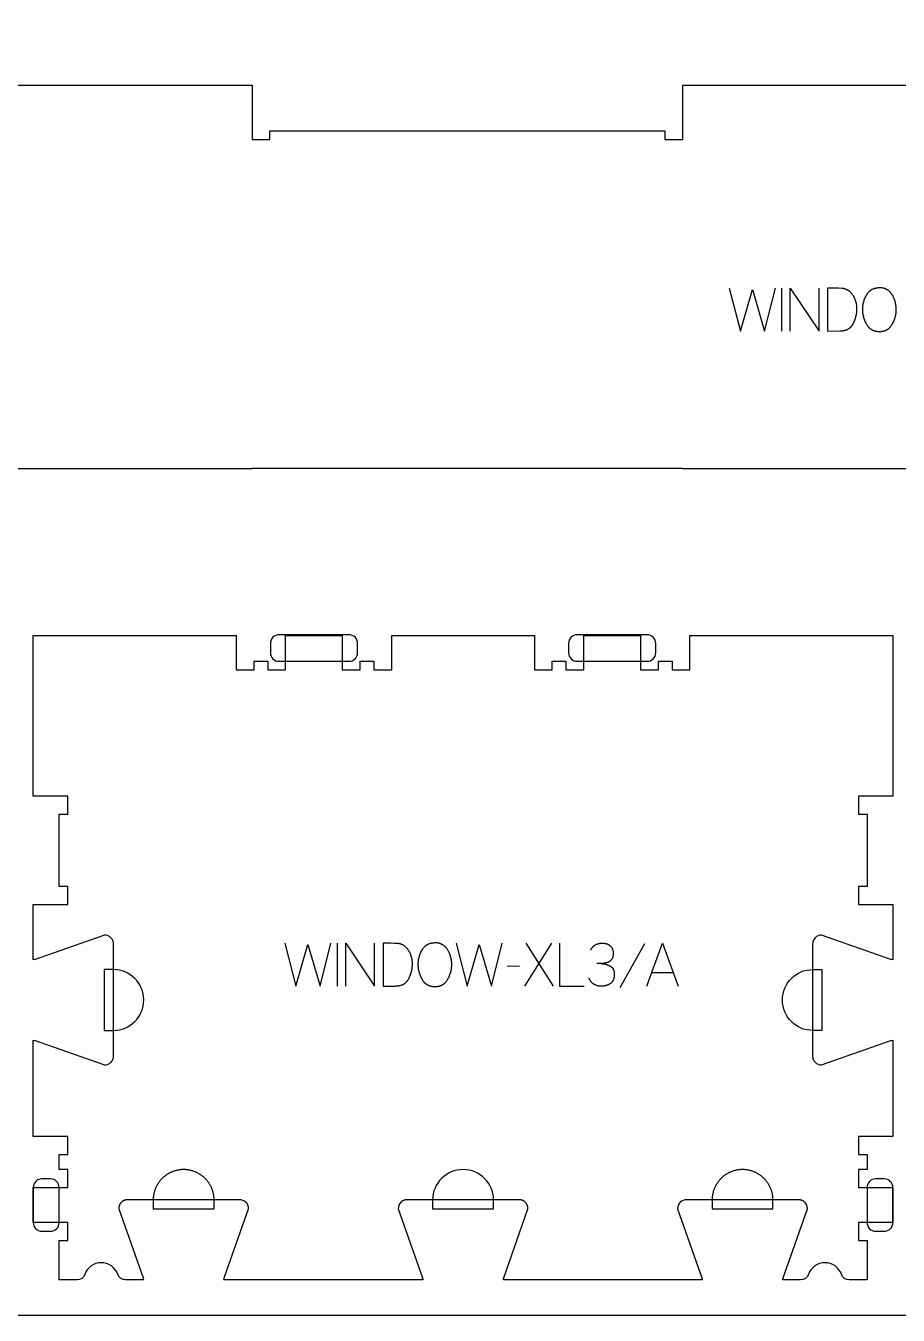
# Model space of a CAD drawing. Extents: x 0 to 4485, y 0 to 8771.
# Drawn here: x 982 to 1590, y 3763 to 4662 of the extents above; entities that cross this region are included whole.
import ezdxf

# ---------------------------------------------------------------- set-up
doc = ezdxf.new("R2010")
doc.units = 0
for name, color, linetype in [('0_SHEET_SPRUCEPLY_2440X122', 1, 'CONTINUOUS'), ('1_ANYTOOL_1MMDEEP_LABELS_S', 2, 'CONTINUOUS'), ('4_ANYTOOL_CUTTHROUGH_OUTSI', 5, 'CONTINUOUS'), ('5_ANYTOOL_HALF_MILL_9MM_IN', 3, 'CONTINUOUS')]:
    doc.layers.add(name, color=color, linetype=linetype)

msp = doc.modelspace()

# ---------------------------------------------------------------- linework, layer by layer
at = {"layer": '0_SHEET_SPRUCEPLY_2440X122'}
msp.add_lwpolyline([(371.7, 4982.59), (371.7, 3762.59), (2811.7, 3762.59), (2811.7, 4982.59)], close=True, dxfattribs=at)
at = {"layer": '1_ANYTOOL_1MMDEEP_LABELS_S', "color": 2}
for points in [[(1472.33, 4479.04), (1480.04, 4449.04), (1488.49, 4478.14), (1496.97, 4449.04), (1504.47, 4479.04)], [(1508.84, 4479.04), (1508.84, 4449.04)], [(1514.84, 4449.04), (1514.84, 4479.04), (1534.9, 4449.04), (1534.9, 4479.04)], [(1162.32, 4022.13), (1170.03, 3992.13), (1178.48, 4021.23), (1186.96, 3992.13), (1194.46, 4022.13)], [(1198.83, 4022.13), (1198.83, 3992.13)], [(1204.83, 3992.13), (1204.83, 4022.13), (1224.89, 3992.13), (1224.89, 4022.13)], [(1281.72, 4022.13), (1289.43, 3992.13), (1297.88, 4021.23), (1306.36, 3992.13), (1313.86, 4022.13)], [(1348.41, 4022.13), (1329.51, 3992.13)], [(1349.65, 3992.13), (1330.71, 4022.13)], [(1353.93, 4022.13), (1353.93, 3992.13), (1371.03, 3992.13)], [(1375.58, 4017.2), (1375.74, 4017.5), (1375.9, 4017.8), (1376.07, 4018.08), (1376.25, 4018.36), (1376.43, 4018.62), (1376.62, 4018.88), (1376.82, 4019.12), (1376.92, 4019.24), (1377.02, 4019.36), (1377.12, 4019.47), (1377.23, 4019.58), (1377.34, 4019.69), (1377.44, 4019.8), (1377.55, 4019.9), (1377.67, 4020.01), (1377.78, 4020.11), (1377.89, 4020.2), (1378.01, 4020.3), (1378.13, 4020.39), (1378.25, 4020.48), (1378.37, 4020.57), (1378.49, 4020.66), (1378.61, 4020.74), (1378.74, 4020.82), (1378.87, 4020.9), (1378.99, 4020.97), (1379.13, 4021.05), (1379.26, 4021.12), (1379.39, 4021.19), (1379.53, 4021.25), (1379.66, 4021.32), (1379.8, 4021.38), (1379.94, 4021.44), (1380.08, 4021.49), (1380.22, 4021.55), (1380.37, 4021.6), (1380.51, 4021.65), (1380.66, 4021.69), (1380.81, 4021.74), (1381.11, 4021.82), (1381.42, 4021.89), (1381.74, 4021.96), (1382.06, 4022.01), (1382.39, 4022.05), (1382.72, 4022.09), (1383.06, 4022.11), (1383.41, 4022.12), (1383.76, 4022.13), (1383.97, 4022.13), (1384.18, 4022.12), (1384.39, 4022.11), (1384.59, 4022.1), (1384.79, 4022.08), (1384.99, 4022.06), (1385.18, 4022.04), (1385.38, 4022.01), (1385.57, 4021.98), (1385.76, 4021.95), (1385.94, 4021.91), (1386.12, 4021.86), (1386.3, 4021.82), (1386.48, 4021.77), (1386.66, 4021.71), (1386.83, 4021.66), (1387, 4021.6), (1387.17, 4021.53), (1387.34, 4021.46), (1387.5, 4021.39), (1387.66, 4021.32), (1387.82, 4021.24), (1387.98, 4021.16), (1388.13, 4021.07), (1388.28, 4020.98), (1388.43, 4020.88), (1388.58, 4020.79), (1388.72, 4020.69), (1388.86, 4020.58), (1389, 4020.47), (1389.14, 4020.36), (1389.27, 4020.24), (1389.4, 4020.12), (1389.53, 4020), (1389.65, 4019.88), (1389.77, 4019.75), (1389.88, 4019.62), (1389.99, 4019.48), (1390.09, 4019.34), (1390.2, 4019.2), (1390.29, 4019.06), (1390.38, 4018.91), (1390.47, 4018.76), (1390.56, 4018.61), (1390.64, 4018.45), (1390.71, 4018.29), (1390.78, 4018.13), (1390.85, 4017.96), (1390.91, 4017.79), (1390.97, 4017.62), (1391.03, 4017.45), (1391.08, 4017.27), (1391.12, 4017.09), (1391.16, 4016.9), (1391.2, 4016.71), (1391.23, 4016.52), (1391.26, 4016.33), (1391.29, 4016.13), (1391.31, 4015.93), (1391.33, 4015.73), (1391.34, 4015.52), (1391.35, 4015.31), (1391.35, 4015.1), (1391.34, 4014.54), (1391.33, 4014.21), (1391.31, 4013.89), (1391.28, 4013.58), (1391.24, 4013.28), (1391.21, 4013.13), (1391.19, 4012.98), (1391.16, 4012.84), (1391.13, 4012.7), (1391.09, 4012.57), (1391.06, 4012.43), (1391.02, 4012.3), (1390.98, 4012.17), (1390.94, 4012.05), (1390.9, 4011.92), (1390.85, 4011.8), (1390.8, 4011.68), (1390.75, 4011.57), (1390.7, 4011.46), (1390.64, 4011.34), (1390.58, 4011.24), (1390.52, 4011.13), (1390.46, 4011.03), (1390.4, 4010.93), (1390.33, 4010.83), (1390.26, 4010.74), (1390.19, 4010.64), (1390.04, 4010.46), (1389.89, 4010.29), (1389.74, 4010.13), (1389.58, 4009.97), (1389.5, 4009.89), (1389.41, 4009.82), (1389.33, 4009.74), (1389.24, 4009.67), (1389.16, 4009.6), (1389.07, 4009.53), (1388.98, 4009.47), (1388.89, 4009.4), (1388.8, 4009.34), (1388.71, 4009.28), (1388.62, 4009.22), (1388.53, 4009.16), (1388.43, 4009.1), (1388.34, 4009.05), (1388.24, 4008.99), (1388.14, 4008.94), (1388.04, 4008.89), (1387.94, 4008.84), (1387.84, 4008.79), (1387.74, 4008.75), (1387.64, 4008.71), (1387.53, 4008.66), (1387.32, 4008.59), (1387.1, 4008.51), (1386.89, 4008.45), (1386.67, 4008.38), (1386.45, 4008.32), (1386.22, 4008.27), (1385.99, 4008.21), (1385.77, 4008.17), (1385.54, 4008.13), (1385.3, 4008.09), (1385.07, 4008.05), (1384.83, 4008.02), (1384.59, 4008), (1384.35, 4007.98), (1384.11, 4007.96), (1383.86, 4007.95), (1383.61, 4007.94), (1379.91, 4007.9)], [(1413.12, 4021.66), (1395.93, 3990.89)], [(1414.83, 3992.13), (1425.72, 4022.13), (1436.78, 3992.13)], [(1326.08, 4006.01), (1317.29, 4005.93)], [(1382.69, 4007.9), (1383.13, 4007.87), (1383.56, 4007.84), (1383.99, 4007.79), (1384.41, 4007.73), (1384.83, 4007.66), (1385.25, 4007.58), (1385.66, 4007.48), (1386.07, 4007.38), (1386.47, 4007.27), (1386.87, 4007.14), (1387.26, 4007.01), (1387.65, 4006.86), (1388.03, 4006.7), (1388.41, 4006.53), (1388.79, 4006.36), (1389.16, 4006.16), (1389.34, 4006.06), (1389.52, 4005.96), (1389.61, 4005.91), (1389.69, 4005.85), (1389.77, 4005.79), (1389.86, 4005.74), (1389.94, 4005.68), (1390.01, 4005.62), (1390.09, 4005.55), (1390.17, 4005.49), (1390.24, 4005.43), (1390.31, 4005.36), (1390.39, 4005.3), (1390.46, 4005.23), (1390.52, 4005.16), (1390.59, 4005.09), (1390.66, 4005.02), (1390.72, 4004.95), (1390.78, 4004.87), (1390.85, 4004.8), (1390.91, 4004.72), (1390.96, 4004.65), (1391.02, 4004.57), (1391.08, 4004.49), (1391.13, 4004.41), (1391.18, 4004.32), (1391.24, 4004.24), (1391.29, 4004.16), (1391.33, 4004.07), (1391.38, 4003.98), (1391.43, 4003.9), (1391.47, 4003.81), (1391.51, 4003.72), (1391.55, 4003.63), (1391.59, 4003.53), (1391.63, 4003.44), (1391.7, 4003.25), (1391.77, 4003.05), (1391.83, 4002.85), (1391.89, 4002.64), (1391.93, 4002.43), (1391.98, 4002.22), (1392.02, 4002), (1392.05, 4001.77), (1392.07, 4001.54), (1392.09, 4001.31), (1392.11, 4001.07), (1392.12, 4000.82), (1392.12, 4000.57), (1392.12, 4000.29), (1392.11, 4000.02), (1392.1, 3999.75), (1392.08, 3999.49), (1392.06, 3999.23), (1392.03, 3998.97), (1392, 3998.72), (1391.96, 3998.48), (1391.92, 3998.24), (1391.88, 3998.01), (1391.83, 3997.78), (1391.77, 3997.55), (1391.71, 3997.33), (1391.64, 3997.12), (1391.57, 3996.91), (1391.5, 3996.7), (1391.42, 3996.5), (1391.33, 3996.31), (1391.24, 3996.12), (1391.15, 3995.93), (1391.05, 3995.75), (1390.94, 3995.58), (1390.84, 3995.41), (1390.72, 3995.24), (1390.6, 3995.08), (1390.48, 3994.93), (1390.35, 3994.78), (1390.28, 3994.71), (1390.22, 3994.63), (1390.15, 3994.56), (1390.08, 3994.49), (1390.01, 3994.42), (1389.93, 3994.36), (1389.86, 3994.29), (1389.79, 3994.23), (1389.63, 3994.1), (1389.48, 3993.98), (1389.32, 3993.86), (1389.15, 3993.75), (1388.98, 3993.64), (1388.81, 3993.53), (1388.64, 3993.43), (1388.46, 3993.33), (1388.28, 3993.24), (1388.09, 3993.15), (1387.9, 3993.06), (1387.71, 3992.98), (1387.52, 3992.9), (1387.32, 3992.82), (1387.11, 3992.75), (1386.91, 3992.69), (1386.7, 3992.62), (1386.48, 3992.56), (1386.27, 3992.51), (1386.05, 3992.45), (1385.82, 3992.41), (1385.6, 3992.36), (1385.37, 3992.32), (1385.13, 3992.29), (1384.89, 3992.25), (1384.41, 3992.2), (1383.91, 3992.16), (1383.39, 3992.14), (1382.86, 3992.13), (1382.48, 3992.13), (1382.11, 3992.15), (1381.74, 3992.18), (1381.38, 3992.22), (1381.03, 3992.27), (1380.86, 3992.3), (1380.69, 3992.33), (1380.52, 3992.36), (1380.35, 3992.4), (1380.19, 3992.44), (1380.02, 3992.49), (1379.86, 3992.53), (1379.7, 3992.58), (1379.55, 3992.63), (1379.39, 3992.69), (1379.24, 3992.74), (1379.09, 3992.8), (1378.94, 3992.87), (1378.79, 3992.93), (1378.64, 3993), (1378.5, 3993.07), (1378.36, 3993.14), (1378.22, 3993.22), (1378.08, 3993.3), (1377.94, 3993.38), (1377.81, 3993.47), (1377.68, 3993.55), (1377.55, 3993.64), (1377.42, 3993.74), (1377.29, 3993.83), (1377.17, 3993.93), (1377.04, 3994.03), (1376.92, 3994.14), (1376.81, 3994.25), (1376.69, 3994.36), (1376.57, 3994.47), (1376.46, 3994.58), (1376.35, 3994.7), (1376.24, 3994.82), (1376.13, 3994.95), (1376.03, 3995.07), (1375.92, 3995.2), (1375.82, 3995.34), (1375.72, 3995.47), (1375.63, 3995.61), (1375.53, 3995.75), (1375.44, 3995.89), (1375.35, 3996.04), (1375.26, 3996.19), (1375.08, 3996.49), (1374.92, 3996.81), (1374.76, 3997.14), (1374.61, 3997.48), (1374.46, 3997.83)], [(1418.31, 4001.69), (1433.22, 4001.69)]]:
    msp.add_lwpolyline(points, dxfattribs=at)
for points in [[(1540.94, 4479.04), (1540.94, 4449.04), (1549.47, 4449.13), (1549.88, 4449.14), (1550.29, 4449.16), (1550.68, 4449.19), (1551.07, 4449.23), (1551.45, 4449.27), (1551.82, 4449.33), (1552.19, 4449.4), (1552.54, 4449.47), (1552.89, 4449.56), (1553.23, 4449.66), (1553.56, 4449.76), (1553.89, 4449.87), (1554.2, 4450), (1554.36, 4450.06), (1554.51, 4450.13), (1554.67, 4450.2), (1554.81, 4450.27), (1554.96, 4450.35), (1555.11, 4450.43), (1555.25, 4450.5), (1555.39, 4450.59), (1555.53, 4450.67), (1555.67, 4450.76), (1555.81, 4450.85), (1555.94, 4450.94), (1556.07, 4451.03), (1556.2, 4451.13), (1556.33, 4451.23), (1556.46, 4451.33), (1556.58, 4451.43), (1556.7, 4451.54), (1556.82, 4451.64), (1556.94, 4451.75), (1557.06, 4451.87), (1557.17, 4451.98), (1557.28, 4452.1), (1557.39, 4452.22), (1557.5, 4452.34), (1557.61, 4452.47), (1557.71, 4452.59), (1557.81, 4452.72), (1557.91, 4452.85), (1558.01, 4452.99), (1558.11, 4453.12), (1558.2, 4453.26), (1558.39, 4453.55), (1558.56, 4453.84), (1558.73, 4454.14), (1559.05, 4454.76), (1559.34, 4455.39), (1559.62, 4456.02), (1559.87, 4456.65), (1560.11, 4457.29), (1560.32, 4457.94), (1560.52, 4458.6), (1560.69, 4459.25), (1560.84, 4459.92), (1560.98, 4460.59), (1561.09, 4461.26), (1561.18, 4461.95), (1561.25, 4462.63), (1561.3, 4463.33), (1561.33, 4464.02), (1561.34, 4464.73), (1561.33, 4465.33), (1561.31, 4465.92), (1561.26, 4466.5), (1561.19, 4467.08), (1561.1, 4467.65), (1561.05, 4467.94), (1560.99, 4468.22), (1560.93, 4468.5), (1560.87, 4468.78), (1560.8, 4469.06), (1560.72, 4469.34), (1560.64, 4469.61), (1560.56, 4469.88), (1560.47, 4470.16), (1560.37, 4470.43), (1560.27, 4470.7), (1560.17, 4470.96), (1560.06, 4471.23), (1559.95, 4471.49), (1559.7, 4472.02), (1559.44, 4472.54), (1559.16, 4473.05), (1558.86, 4473.56), (1558.66, 4473.86), (1558.47, 4474.16), (1558.26, 4474.45), (1558.06, 4474.73), (1557.85, 4475), (1557.64, 4475.26), (1557.43, 4475.51), (1557.21, 4475.75), (1556.99, 4475.98), (1556.76, 4476.2), (1556.53, 4476.42), (1556.3, 4476.62), (1556.06, 4476.82), (1555.83, 4477), (1555.58, 4477.18), (1555.34, 4477.34), (1555.09, 4477.5), (1554.84, 4477.65), (1554.58, 4477.79), (1554.32, 4477.92), (1554.06, 4478.04), (1553.79, 4478.15), (1553.53, 4478.26), (1553.25, 4478.35), (1552.98, 4478.43), (1552.7, 4478.51), (1552.42, 4478.58), (1552.13, 4478.63), (1551.84, 4478.68), (1551.55, 4478.72), (1551.25, 4478.75), (1550.95, 4478.76), (1548.52, 4478.87), (1546.04, 4478.95), (1543.51, 4479.01)], [(1577.42, 4479.39), (1577.79, 4479.38), (1578.15, 4479.36), (1578.51, 4479.33), (1578.86, 4479.29), (1579.03, 4479.27), (1579.2, 4479.24), (1579.37, 4479.21), (1579.54, 4479.18), (1579.7, 4479.14), (1579.87, 4479.1), (1580.03, 4479.06), (1580.19, 4479.02), (1580.35, 4478.97), (1580.51, 4478.92), (1580.66, 4478.86), (1580.81, 4478.81), (1580.97, 4478.75), (1581.11, 4478.69), (1581.26, 4478.62), (1581.41, 4478.55), (1581.55, 4478.48), (1581.7, 4478.41), (1581.84, 4478.33), (1581.98, 4478.25), (1582.11, 4478.17), (1582.25, 4478.09), (1582.38, 4478), (1582.52, 4477.91), (1582.77, 4477.72), (1583.03, 4477.53), (1583.28, 4477.33), (1583.52, 4477.12), (1583.75, 4476.91), (1583.98, 4476.69), (1584.21, 4476.46), (1584.43, 4476.23), (1584.64, 4475.99), (1584.85, 4475.75), (1585.05, 4475.5), (1585.24, 4475.24), (1585.43, 4474.98), (1585.62, 4474.71), (1585.79, 4474.44), (1585.97, 4474.16), (1586.13, 4473.87), (1586.29, 4473.58), (1586.45, 4473.29), (1586.59, 4472.99), (1586.74, 4472.69), (1586.88, 4472.39), (1587.01, 4472.08), (1587.13, 4471.77), (1587.25, 4471.45), (1587.37, 4471.13), (1587.48, 4470.81), (1587.58, 4470.49), (1587.68, 4470.16), (1587.77, 4469.82), (1587.86, 4469.48), (1587.94, 4469.14), (1588.08, 4468.46), (1588.21, 4467.79), (1588.32, 4467.12), (1588.4, 4466.45), (1588.47, 4465.8), (1588.52, 4465.15), (1588.55, 4464.51), (1588.56, 4463.87), (1588.55, 4463.23), (1588.51, 4462.6), (1588.46, 4461.96), (1588.39, 4461.32), (1588.29, 4460.68), (1588.17, 4460.05), (1588.03, 4459.41), (1587.87, 4458.77), (1587.68, 4458.13), (1587.48, 4457.5), (1587.25, 4456.86), (1587, 4456.22), (1586.73, 4455.58), (1586.44, 4454.95), (1586.13, 4454.31), (1585.79, 4453.67), (1585.62, 4453.36), (1585.44, 4453.05), (1585.25, 4452.76), (1585.05, 4452.48), (1584.85, 4452.2), (1584.65, 4451.94), (1584.43, 4451.68), (1584.21, 4451.44), (1584.1, 4451.32), (1583.99, 4451.21), (1583.87, 4451.09), (1583.75, 4450.98), (1583.64, 4450.87), (1583.52, 4450.77), (1583.39, 4450.66), (1583.27, 4450.56), (1583.15, 4450.47), (1583.02, 4450.37), (1582.89, 4450.28), (1582.76, 4450.19), (1582.63, 4450.1), (1582.5, 4450.01), (1582.37, 4449.93), (1582.23, 4449.85), (1582.09, 4449.77), (1581.96, 4449.69), (1581.82, 4449.62), (1581.67, 4449.55), (1581.53, 4449.48), (1581.39, 4449.41), (1581.24, 4449.35), (1581.09, 4449.29), (1580.94, 4449.23), (1580.79, 4449.17), (1580.64, 4449.12), (1580.48, 4449.07), (1580.17, 4448.98), (1579.85, 4448.89), (1579.53, 4448.82), (1579.19, 4448.75), (1578.86, 4448.7), (1578.51, 4448.65), (1578.16, 4448.62), (1577.8, 4448.59), (1577.44, 4448.58), (1577.07, 4448.57), (1576.69, 4448.58), (1576.31, 4448.59), (1575.95, 4448.62), (1575.58, 4448.65), (1575.23, 4448.7), (1574.88, 4448.75), (1574.54, 4448.82), (1574.2, 4448.9), (1573.87, 4448.98), (1573.55, 4449.08), (1573.39, 4449.13), (1573.23, 4449.18), (1573.08, 4449.24), (1572.92, 4449.3), (1572.77, 4449.36), (1572.62, 4449.43), (1572.47, 4449.49), (1572.32, 4449.56), (1572.18, 4449.64), (1572.04, 4449.71), (1571.89, 4449.79), (1571.75, 4449.87), (1571.61, 4449.95), (1571.48, 4450.04), (1571.34, 4450.12), (1571.21, 4450.21), (1571.08, 4450.3), (1570.95, 4450.4), (1570.82, 4450.5), (1570.69, 4450.6), (1570.56, 4450.7), (1570.44, 4450.81), (1570.32, 4450.91), (1570.2, 4451.02), (1570.08, 4451.14), (1569.96, 4451.25), (1569.85, 4451.37), (1569.73, 4451.49), (1569.62, 4451.61), (1569.51, 4451.74), (1569.29, 4452), (1569.08, 4452.26), (1568.88, 4452.54), (1568.68, 4452.83), (1568.5, 4453.13), (1568.31, 4453.44), (1568.14, 4453.76), (1567.8, 4454.41), (1567.49, 4455.05), (1567.2, 4455.7), (1566.93, 4456.35), (1566.68, 4457), (1566.45, 4457.65), (1566.25, 4458.3), (1566.06, 4458.95), (1565.9, 4459.6), (1565.76, 4460.26), (1565.64, 4460.91), (1565.55, 4461.56), (1565.47, 4462.21), (1565.42, 4462.87), (1565.38, 4463.52), (1565.37, 4464.17), (1565.38, 4464.87), (1565.42, 4465.55), (1565.47, 4466.23), (1565.55, 4466.91), (1565.65, 4467.58), (1565.78, 4468.24), (1565.93, 4468.9), (1566.1, 4469.56), (1566.29, 4470.2), (1566.5, 4470.84), (1566.74, 4471.48), (1567, 4472.11), (1567.28, 4472.73), (1567.59, 4473.35), (1567.92, 4473.96), (1568.27, 4474.56), (1568.45, 4474.86), (1568.64, 4475.15), (1568.84, 4475.43), (1569.04, 4475.69), (1569.25, 4475.95), (1569.47, 4476.2), (1569.69, 4476.44), (1569.92, 4476.67), (1570.04, 4476.79), (1570.16, 4476.9), (1570.28, 4477), (1570.4, 4477.11), (1570.53, 4477.21), (1570.65, 4477.31), (1570.78, 4477.41), (1570.91, 4477.5), (1571.04, 4477.6), (1571.17, 4477.69), (1571.3, 4477.77), (1571.44, 4477.86), (1571.58, 4477.94), (1571.72, 4478.03), (1571.86, 4478.1), (1572, 4478.18), (1572.14, 4478.25), (1572.29, 4478.33), (1572.58, 4478.46), (1572.89, 4478.59), (1573.2, 4478.71), (1573.51, 4478.82), (1573.83, 4478.92), (1574.16, 4479), (1574.5, 4479.08), (1574.84, 4479.16), (1575.19, 4479.22), (1575.54, 4479.27), (1575.9, 4479.31), (1576.27, 4479.34), (1576.65, 4479.37), (1577.03, 4479.38)], [(1230.93, 4022.13), (1230.93, 3992.13), (1239.46, 3992.21), (1239.87, 3992.23), (1240.28, 3992.24), (1240.67, 3992.27), (1241.06, 3992.31), (1241.44, 3992.36), (1241.81, 3992.42), (1242.18, 3992.48), (1242.53, 3992.56), (1242.88, 3992.65), (1243.22, 3992.74), (1243.55, 3992.85), (1243.88, 3992.96), (1244.2, 3993.08), (1244.35, 3993.15), (1244.5, 3993.22), (1244.66, 3993.29), (1244.81, 3993.36), (1244.95, 3993.43), (1245.1, 3993.51), (1245.24, 3993.59), (1245.38, 3993.67), (1245.52, 3993.76), (1245.66, 3993.84), (1245.8, 3993.93), (1245.93, 3994.02), (1246.06, 3994.12), (1246.19, 3994.21), (1246.32, 3994.31), (1246.45, 3994.41), (1246.57, 3994.52), (1246.69, 3994.62), (1246.81, 3994.73), (1246.93, 3994.84), (1247.05, 3994.95), (1247.16, 3995.07), (1247.27, 3995.18), (1247.38, 3995.3), (1247.49, 3995.43), (1247.6, 3995.55), (1247.7, 3995.68), (1247.8, 3995.81), (1247.9, 3995.94), (1248, 3996.07), (1248.1, 3996.21), (1248.19, 3996.35), (1248.38, 3996.63), (1248.55, 3996.93), (1248.72, 3997.23), (1249.04, 3997.85), (1249.33, 3998.47), (1249.61, 3999.1), (1249.86, 3999.74), (1250.1, 4000.38), (1250.31, 4001.03), (1250.51, 4001.68), (1250.68, 4002.34), (1250.83, 4003), (1250.97, 4003.67), (1251.08, 4004.35), (1251.17, 4005.03), (1251.24, 4005.72), (1251.29, 4006.41), (1251.32, 4007.11), (1251.33, 4007.81), (1251.32, 4008.41), (1251.3, 4009), (1251.25, 4009.59), (1251.18, 4010.17), (1251.09, 4010.74), (1251.04, 4011.02), (1250.98, 4011.31), (1250.92, 4011.59), (1250.86, 4011.87), (1250.79, 4012.15), (1250.71, 4012.42), (1250.63, 4012.7), (1250.55, 4012.97), (1250.46, 4013.24), (1250.36, 4013.51), (1250.26, 4013.78), (1250.16, 4014.05), (1250.05, 4014.32), (1249.94, 4014.58), (1249.69, 4015.11), (1249.43, 4015.62), (1249.15, 4016.14), (1248.85, 4016.64), (1248.65, 4016.95), (1248.46, 4017.25), (1248.25, 4017.53), (1248.05, 4017.81), (1247.84, 4018.08), (1247.63, 4018.34), (1247.42, 4018.59), (1247.2, 4018.83), (1246.98, 4019.07), (1246.75, 4019.29), (1246.52, 4019.5), (1246.29, 4019.71), (1246.05, 4019.9), (1245.82, 4020.09), (1245.57, 4020.26), (1245.33, 4020.43), (1245.08, 4020.59), (1244.83, 4020.74), (1244.57, 4020.88), (1244.31, 4021.01), (1244.05, 4021.13), (1243.79, 4021.24), (1243.52, 4021.34), (1243.24, 4021.44), (1242.97, 4021.52), (1242.69, 4021.6), (1242.41, 4021.66), (1242.12, 4021.72), (1241.83, 4021.76), (1241.54, 4021.8), (1241.24, 4021.83), (1240.94, 4021.85), (1238.51, 4021.96), (1236.03, 4022.04), (1233.5, 4022.1)], [(1267.41, 4022.47), (1267.78, 4022.47), (1268.14, 4022.45), (1268.5, 4022.42), (1268.85, 4022.38), (1269.02, 4022.36), (1269.19, 4022.33), (1269.36, 4022.3), (1269.53, 4022.26), (1269.69, 4022.23), (1269.86, 4022.19), (1270.02, 4022.15), (1270.18, 4022.1), (1270.34, 4022.05), (1270.5, 4022), (1270.65, 4021.95), (1270.8, 4021.89), (1270.96, 4021.84), (1271.11, 4021.77), (1271.25, 4021.71), (1271.4, 4021.64), (1271.54, 4021.57), (1271.69, 4021.5), (1271.83, 4021.42), (1271.97, 4021.34), (1272.1, 4021.26), (1272.24, 4021.17), (1272.37, 4021.08), (1272.51, 4020.99), (1272.76, 4020.81), (1273.02, 4020.61), (1273.27, 4020.41), (1273.51, 4020.2), (1273.74, 4019.99), (1273.97, 4019.77), (1274.2, 4019.55), (1274.42, 4019.32), (1274.63, 4019.08), (1274.84, 4018.84), (1275.04, 4018.59), (1275.23, 4018.33), (1275.42, 4018.07), (1275.61, 4017.8), (1275.78, 4017.52), (1275.96, 4017.24), (1276.12, 4016.96), (1276.28, 4016.67), (1276.44, 4016.38), (1276.58, 4016.08), (1276.73, 4015.78), (1276.87, 4015.47), (1277, 4015.17), (1277.12, 4014.85), (1277.24, 4014.54), (1277.36, 4014.22), (1277.47, 4013.9), (1277.57, 4013.57), (1277.67, 4013.24), (1277.76, 4012.91), (1277.85, 4012.57), (1277.93, 4012.23), (1278.07, 4011.55), (1278.2, 4010.87), (1278.31, 4010.2), (1278.39, 4009.54), (1278.46, 4008.88), (1278.51, 4008.24), (1278.54, 4007.59), (1278.55, 4006.96), (1278.54, 4006.32), (1278.51, 4005.68), (1278.45, 4005.05), (1278.38, 4004.41), (1278.28, 4003.77), (1278.16, 4003.13), (1278.02, 4002.5), (1277.86, 4001.86), (1277.67, 4001.22), (1277.47, 4000.58), (1277.24, 3999.95), (1276.99, 3999.31), (1276.72, 3998.67), (1276.43, 3998.03), (1276.12, 3997.4), (1275.78, 3996.76), (1275.61, 3996.44), (1275.43, 3996.14), (1275.24, 3995.85), (1275.04, 3995.56), (1274.84, 3995.29), (1274.64, 3995.02), (1274.42, 3994.77), (1274.2, 3994.53), (1274.09, 3994.41), (1273.98, 3994.29), (1273.86, 3994.18), (1273.74, 3994.07), (1273.63, 3993.96), (1273.51, 3993.85), (1273.38, 3993.75), (1273.26, 3993.65), (1273.14, 3993.55), (1273.01, 3993.46), (1272.88, 3993.36), (1272.75, 3993.27), (1272.62, 3993.18), (1272.49, 3993.1), (1272.36, 3993.01), (1272.22, 3992.93), (1272.08, 3992.85), (1271.95, 3992.78), (1271.81, 3992.7), (1271.66, 3992.63), (1271.52, 3992.57), (1271.38, 3992.5), (1271.23, 3992.44), (1271.08, 3992.37), (1270.93, 3992.32), (1270.78, 3992.26), (1270.63, 3992.21), (1270.47, 3992.16), (1270.16, 3992.06), (1269.84, 3991.98), (1269.52, 3991.9), (1269.18, 3991.84), (1268.85, 3991.78), (1268.5, 3991.74), (1268.15, 3991.7), (1267.79, 3991.68), (1267.43, 3991.66), (1267.06, 3991.66), (1266.68, 3991.66), (1266.3, 3991.68), (1265.94, 3991.7), (1265.57, 3991.74), (1265.22, 3991.78), (1264.87, 3991.84), (1264.53, 3991.91), (1264.19, 3991.98), (1263.86, 3992.07), (1263.54, 3992.16), (1263.38, 3992.22), (1263.22, 3992.27), (1263.07, 3992.33), (1262.91, 3992.39), (1262.76, 3992.45), (1262.61, 3992.51), (1262.46, 3992.58), (1262.31, 3992.65), (1262.17, 3992.72), (1262.03, 3992.8), (1261.88, 3992.87), (1261.74, 3992.95), (1261.6, 3993.04), (1261.47, 3993.12), (1261.33, 3993.21), (1261.2, 3993.3), (1261.07, 3993.39), (1260.94, 3993.49), (1260.81, 3993.58), (1260.68, 3993.68), (1260.55, 3993.79), (1260.43, 3993.89), (1260.31, 3994), (1260.19, 3994.11), (1260.07, 3994.22), (1259.95, 3994.34), (1259.84, 3994.45), (1259.72, 3994.57), (1259.61, 3994.7), (1259.5, 3994.82), (1259.28, 3995.08), (1259.07, 3995.35), (1258.87, 3995.63), (1258.68, 3995.92), (1258.49, 3996.22), (1258.3, 3996.52), (1258.13, 3996.84), (1257.79, 3997.49), (1257.48, 3998.14), (1257.19, 3998.79), (1256.92, 3999.44), (1256.67, 4000.09), (1256.44, 4000.74), (1256.24, 4001.39), (1256.05, 4002.04), (1255.89, 4002.69), (1255.75, 4003.34), (1255.63, 4003.99), (1255.54, 4004.65), (1255.46, 4005.3), (1255.41, 4005.95), (1255.37, 4006.6), (1255.36, 4007.26), (1255.37, 4007.95), (1255.41, 4008.64), (1255.46, 4009.32), (1255.54, 4010), (1255.65, 4010.67), (1255.77, 4011.33), (1255.92, 4011.99), (1256.09, 4012.64), (1256.28, 4013.29), (1256.49, 4013.93), (1256.73, 4014.56), (1256.99, 4015.19), (1257.27, 4015.82), (1257.58, 4016.43), (1257.91, 4017.05), (1258.26, 4017.65), (1258.44, 4017.95), (1258.63, 4018.23), (1258.83, 4018.51), (1259.03, 4018.78), (1259.24, 4019.04), (1259.46, 4019.29), (1259.68, 4019.53), (1259.91, 4019.76), (1260.03, 4019.87), (1260.15, 4019.98), (1260.27, 4020.09), (1260.39, 4020.19), (1260.52, 4020.3), (1260.64, 4020.4), (1260.77, 4020.49), (1260.9, 4020.59), (1261.03, 4020.68), (1261.16, 4020.77), (1261.3, 4020.86), (1261.43, 4020.95), (1261.57, 4021.03), (1261.71, 4021.11), (1261.85, 4021.19), (1261.99, 4021.27), (1262.13, 4021.34), (1262.28, 4021.41), (1262.57, 4021.55), (1262.88, 4021.68), (1263.19, 4021.79), (1263.5, 4021.9), (1263.82, 4022), (1264.15, 4022.09), (1264.49, 4022.17), (1264.83, 4022.24), (1265.18, 4022.3), (1265.53, 4022.35), (1265.89, 4022.4), (1266.26, 4022.43), (1266.64, 4022.45), (1267.02, 4022.47)]]:
    msp.add_lwpolyline(points, close=True, dxfattribs=at)
at = {"layer": '4_ANYTOOL_CUTTHROUGH_OUTSI', "color": 5}
for points in [[(839.95, 4620.53), (1139.45, 4620.53), (1139.45, 4582.61), (1151.95, 4582.61), (1151.95, 4588.61), (1427.45, 4588.61), (1427.45, 4582.61), (1439.95, 4582.61), (1439.95, 4620.53), (1739.45, 4620.53)], [(1739.45, 4353.03), (1439.95, 4353.03), (1439.95, 4353.11), (1439.7, 4353.11), (1139.45, 4353.11), (1139.45, 4353.03), (839.95, 4353.03)]]:
    msp.add_lwpolyline(points, dxfattribs=at)
msp.add_lwpolyline([(1586.4, 4010.58, -0.061485), (1585.01, 4010.81), (1536.7, 4027.72), (1536.65, 4027.72), (1536.65, 4027.72, 0.414214), (1530.4, 4021.47), (1530.4, 3943.47), (1530.41, 3943.32), (1530.41, 3943.17), (1530.42, 3943.02), (1530.43, 3942.87), (1530.45, 3942.72), (1530.47, 3942.57), (1530.49, 3942.42), (1530.52, 3942.27), (1530.55, 3942.12), (1530.59, 3941.97), (1530.63, 3941.82), (1530.67, 3941.67), (1530.72, 3941.52), (1530.77, 3941.37), (1530.82, 3941.23), (1530.88, 3941.08), (1530.94, 3940.94), (1531.01, 3940.8), (1531.07, 3940.66), (1531.15, 3940.52), (1531.22, 3940.39), (1531.3, 3940.25), (1531.38, 3940.12), (1531.46, 3939.99), (1531.55, 3939.86), (1531.64, 3939.74), (1531.73, 3939.62), (1531.83, 3939.5), (1531.93, 3939.38), (1532.03, 3939.27), (1532.13, 3939.16), (1532.23, 3939.05, 0.198912), (1536.65, 3937.22), (1536.7, 3937.22), (1536.74, 3937.24), (1585.01, 3954.14), (1585.01, 3954.14, -0.061485), (1586.4, 3954.37), (1586.4, 3887.18), (1562.4, 3887.18), (1562.4, 3874.68), (1568.4, 3874.68), (1568.4, 3864.18), (1562.4, 3864.18), (1562.4, 3851.68), (1586.4, 3851.68), (1586.4, 3827.18), (1562.4, 3827.18), (1562.4, 3814.68), (1568.4, 3814.68), (1568.4, 3787.18), (1556, 3787.18), (1556, 3787.18, -0.317837), (1550.58, 3791.01, 0.707107), (1527.48, 3791.01, -0.317837), (1522.06, 3787.18), (1509.66, 3787.18, -0.061485), (1509.89, 3788.57), (1526.79, 3836.84), (1526.8, 3836.88), (1526.8, 3836.93), (1526.8, 3836.93, 0.198912), (1524.97, 3841.35), (1524.87, 3841.45), (1524.76, 3841.55), (1524.64, 3841.65), (1524.53, 3841.75), (1524.41, 3841.85), (1524.29, 3841.94), (1524.16, 3842.03), (1524.04, 3842.12), (1523.91, 3842.2), (1523.78, 3842.28), (1523.64, 3842.36), (1523.51, 3842.44), (1523.37, 3842.51), (1523.23, 3842.58), (1523.09, 3842.64), (1522.95, 3842.7), (1522.8, 3842.76), (1522.66, 3842.81), (1522.51, 3842.86), (1522.36, 3842.91), (1522.21, 3842.95), (1522.06, 3842.99), (1521.91, 3843.03), (1521.76, 3843.06), (1521.61, 3843.09), (1521.46, 3843.11), (1521.31, 3843.13), (1521.16, 3843.15), (1521.01, 3843.16), (1520.85, 3843.17), (1520.7, 3843.17), (1520.55, 3843.18), (1442.55, 3843.18, 0.414214), (1436.3, 3836.93), (1436.3, 3836.88), (1436.32, 3836.84), (1453.22, 3788.57), (1453.22, 3788.57, -0.061485), (1453.45, 3787.18), (1314.76, 3787.18, -0.061485), (1314.99, 3788.57), (1331.89, 3836.84), (1331.9, 3836.88), (1331.9, 3836.93), (1331.9, 3836.93, 0.198912), (1330.07, 3841.35), (1329.97, 3841.45), (1329.86, 3841.55), (1329.74, 3841.65), (1329.63, 3841.75), (1329.51, 3841.85), (1329.39, 3841.94), (1329.26, 3842.03), (1329.14, 3842.12), (1329.01, 3842.2), (1328.88, 3842.28), (1328.74, 3842.36), (1328.61, 3842.44), (1328.47, 3842.51), (1328.33, 3842.58), (1328.19, 3842.64), (1328.05, 3842.7), (1327.9, 3842.76), (1327.76, 3842.81), (1327.61, 3842.86), (1327.46, 3842.91), (1327.31, 3842.95), (1327.16, 3842.99), (1327.01, 3843.03), (1326.86, 3843.06), (1326.71, 3843.09), (1326.56, 3843.11), (1326.41, 3843.13), (1326.26, 3843.15), (1326.11, 3843.16), (1325.95, 3843.17), (1325.8, 3843.17), (1325.65, 3843.18), (1247.65, 3843.18), (1247.5, 3843.17), (1247.35, 3843.17), (1247.2, 3843.16), (1247.05, 3843.15), (1246.9, 3843.13), (1246.75, 3843.11), (1246.6, 3843.09), (1246.45, 3843.06), (1246.3, 3843.03), (1246.15, 3842.99), (1246, 3842.95), (1245.85, 3842.91), (1245.7, 3842.86), (1245.55, 3842.81), (1245.41, 3842.76), (1245.26, 3842.7), (1245.12, 3842.64), (1244.98, 3842.58), (1244.84, 3842.51), (1244.7, 3842.44), (1244.57, 3842.36), (1244.43, 3842.28), (1244.3, 3842.2), (1244.17, 3842.12), (1244.05, 3842.03), (1243.92, 3841.94), (1243.8, 3841.85), (1243.68, 3841.75), (1243.57, 3841.65), (1243.45, 3841.55), (1243.34, 3841.45), (1243.23, 3841.35, 0.198912), (1241.4, 3836.93), (1241.4, 3836.88), (1241.42, 3836.84), (1258.32, 3788.57), (1258.32, 3788.57, -0.061485), (1258.55, 3787.18), (1119.86, 3787.18, -0.061485), (1120.09, 3788.57), (1136.99, 3836.84), (1137, 3836.88), (1137, 3836.93), (1137, 3836.93, 0.414214), (1130.75, 3843.18), (1052.75, 3843.18), (1052.6, 3843.17), (1052.45, 3843.17), (1052.3, 3843.16), (1052.15, 3843.15), (1052, 3843.13), (1051.85, 3843.11), (1051.7, 3843.09), (1051.55, 3843.06), (1051.4, 3843.03), (1051.25, 3842.99), (1051.1, 3842.95), (1050.95, 3842.91), (1050.8, 3842.86), (1050.65, 3842.81), (1050.51, 3842.76), (1050.36, 3842.7), (1050.22, 3842.64), (1050.08, 3842.58), (1049.94, 3842.51), (1049.8, 3842.44), (1049.67, 3842.36), (1049.53, 3842.28), (1049.4, 3842.2), (1049.27, 3842.12), (1049.15, 3842.03), (1049.02, 3841.94), (1048.9, 3841.85), (1048.78, 3841.75), (1048.67, 3841.65), (1048.55, 3841.55), (1048.44, 3841.45), (1048.33, 3841.35, 0.198912), (1046.5, 3836.93), (1046.5, 3836.88), (1046.52, 3836.84), (1063.42, 3788.57), (1063.42, 3788.57, -0.061485), (1063.65, 3787.18), (1051.25, 3787.18, -0.317837), (1045.83, 3791.01, 0.707107), (1022.73, 3791.01, -0.317837), (1017.31, 3787.18), (1004.9, 3787.18), (1004.9, 3814.68), (1010.9, 3814.68), (1010.9, 3827.18), (986.9, 3827.18), (986.9, 3851.68), (1010.9, 3851.68), (1010.9, 3864.18), (1004.9, 3864.18), (1004.9, 3874.68), (1010.9, 3874.68), (1010.9, 3886.93), (1010.9, 3887.18), (986.9, 3887.18), (986.9, 3936.93), (986.9, 3954.37), (986.9, 3954.37, -0.061485), (988.29, 3954.14), (1036.61, 3937.22), (1036.65, 3937.22), (1036.65, 3937.22, 0.198912), (1041.07, 3939.05), (1041.18, 3939.16), (1041.28, 3939.27), (1041.38, 3939.38), (1041.48, 3939.5), (1041.57, 3939.62), (1041.67, 3939.74), (1041.76, 3939.86), (1041.84, 3939.99), (1041.93, 3940.12), (1042.01, 3940.25), (1042.09, 3940.39), (1042.16, 3940.52), (1042.23, 3940.66), (1042.3, 3940.8), (1042.37, 3940.94), (1042.43, 3941.08), (1042.49, 3941.23), (1042.54, 3941.37), (1042.59, 3941.52), (1042.64, 3941.67), (1042.68, 3941.82), (1042.72, 3941.97), (1042.75, 3942.12), (1042.79, 3942.27), (1042.81, 3942.42), (1042.84, 3942.57), (1042.86, 3942.72), (1042.88, 3942.87), (1042.89, 3943.02), (1042.9, 3943.17), (1042.9, 3943.32), (1042.9, 3943.47), (1042.9, 4021.47, 0.414214), (1036.65, 4027.72), (1036.61, 4027.72), (1036.57, 4027.71), (988.29, 4010.81), (988.29, 4010.81, -0.061485), (986.9, 4010.58), (986.9, 4049.18), (1010.9, 4049.18), (1010.9, 4061.68), (1004.9, 4061.68), (1004.9, 4112.18), (1010.9, 4112.18), (1010.9, 4124.68), (986.9, 4124.68), (986.9, 4236.68), (1128.4, 4236.68), (1128.4, 4212.68), (1140.9, 4212.68), (1140.9, 4218.68), (1150.4, 4218.68), (1150.4, 4212.68), (1162.9, 4212.68), (1162.9, 4236.68), (1202.4, 4236.68), (1202.4, 4212.68), (1214.9, 4212.68), (1214.9, 4218.68), (1224.4, 4218.68), (1224.4, 4212.68), (1236.9, 4212.68), (1236.9, 4236.68), (1336.4, 4236.68), (1336.4, 4212.68), (1348.9, 4212.68), (1348.9, 4218.68), (1358.4, 4218.68), (1358.4, 4212.68), (1370.9, 4212.68), (1370.9, 4236.68), (1410.4, 4236.68), (1410.4, 4212.68), (1422.9, 4212.68), (1422.9, 4218.68), (1432.4, 4218.68), (1432.4, 4212.68), (1444.9, 4212.68), (1444.9, 4236.68), (1586.4, 4236.68), (1586.4, 4124.68), (1562.4, 4124.68), (1562.4, 4112.18), (1568.4, 4112.18), (1568.4, 4061.68), (1562.4, 4061.68), (1562.4, 4049.18), (1586.4, 4049.18), (1586.4, 4010.58)], format="xyb", close=True, dxfattribs=at)
at = {"layer": '5_ANYTOOL_HALF_MILL_9MM_IN'}
for points in [[(1158.28, 4237.18, 0.414214), (1152.28, 4231.18), (1152.28, 4224.68, 0.414214), (1158.28, 4218.68), (1207.03, 4218.68, 0.414214), (1213.03, 4224.68), (1213.03, 4231.18, 0.414214), (1207.03, 4237.18)], [(1366.28, 4237.18, 0.414214), (1360.28, 4231.18), (1360.28, 4224.68, 0.414214), (1366.28, 4218.68), (1415.03, 4218.68, 0.414214), (1421.03, 4224.68), (1421.03, 4231.18, 0.414214), (1415.03, 4237.18)], [(1042.65, 3961.22, 1), (1042.65, 4003.72), (1042.4, 4003.72), (1036.4, 4003.72), (1036.4, 3961.22), (1042.4, 3961.22), (1042.65, 3961.22)], [(1530.65, 3961.22, -1), (1530.65, 4003.72), (1530.9, 4003.72), (1536.9, 4003.72), (1536.9, 3961.22), (1530.9, 3961.22), (1530.65, 3961.22)], [(1307.9, 3842.93, 1), (1265.4, 3842.93), (1265.4, 3842.68), (1265.4, 3836.68), (1307.9, 3836.68), (1307.9, 3842.68), (1307.9, 3842.93)], [(992.9, 3857.68, 0.414214), (986.9, 3851.68), (986.9, 3827.18, 0.414214), (992.9, 3821.18), (998.9, 3821.18, 0.414214), (1004.9, 3827.18), (1004.9, 3851.68, 0.414214), (998.9, 3857.68)], [(1574.4, 3857.68, 0.414214), (1568.4, 3851.68), (1568.4, 3827.18, 0.414214), (1574.4, 3821.18), (1580.4, 3821.18, 0.414214), (1586.4, 3827.18), (1586.4, 3851.68, 0.414214), (1580.4, 3857.68)]]:
    msp.add_lwpolyline(points, format="xyb", close=True, dxfattribs=at)
for points in [[(1113, 3842.93), (1113, 3843.4), (1112.98, 3843.87), (1112.96, 3844.35), (1112.92, 3844.84), (1112.87, 3845.32), (1112.81, 3845.81), (1112.73, 3846.3), (1112.65, 3846.79), (1112.55, 3847.29), (1112.44, 3847.78), (1112.32, 3848.28), (1112.18, 3848.77), (1112.04, 3849.27), (1111.87, 3849.76), (1111.7, 3850.26), (1111.51, 3850.75), (1111.31, 3851.24), (1111.1, 3851.72), (1110.87, 3852.21), (1110.63, 3852.69), (1110.38, 3853.16), (1110.11, 3853.63), (1109.83, 3854.1), (1109.54, 3854.55), (1109.24, 3855.01), (1108.92, 3855.45), (1108.59, 3855.89), (1108.25, 3856.32), (1107.9, 3856.74), (1107.54, 3857.16), (1107.16, 3857.56), (1106.78, 3857.95), (1106.39, 3858.34), (1105.98, 3858.71), (1105.57, 3859.07), (1105.15, 3859.42), (1104.72, 3859.76), (1104.28, 3860.09), (1103.83, 3860.41), (1103.38, 3860.71), (1102.92, 3861), (1102.46, 3861.28), (1101.99, 3861.55), (1101.51, 3861.8), (1101.04, 3862.04), (1100.55, 3862.27), (1100.07, 3862.48), (1099.58, 3862.68), (1099.08, 3862.87), (1098.59, 3863.05), (1098.1, 3863.21), (1097.6, 3863.36), (1097.11, 3863.49), (1096.61, 3863.61), (1096.11, 3863.72), (1095.62, 3863.82), (1095.13, 3863.91), (1094.64, 3863.98), (1094.15, 3864.04), (1093.66, 3864.09), (1093.18, 3864.13), (1092.7, 3864.16), (1092.23, 3864.17), (1091.75, 3864.18), (1091.28, 3864.17), (1090.81, 3864.16), (1090.33, 3864.13), (1089.84, 3864.09), (1089.36, 3864.04), (1088.87, 3863.98), (1088.38, 3863.91), (1087.89, 3863.82), (1087.39, 3863.72), (1086.9, 3863.61), (1086.4, 3863.49), (1085.91, 3863.36), (1085.41, 3863.21), (1084.92, 3863.05), (1084.42, 3862.87), (1083.93, 3862.68), (1083.44, 3862.48), (1082.96, 3862.27), (1082.47, 3862.04), (1081.99, 3861.8), (1081.52, 3861.55), (1081.05, 3861.28), (1080.58, 3861), (1080.13, 3860.71), (1079.67, 3860.41), (1079.23, 3860.09), (1078.79, 3859.76), (1078.36, 3859.42), (1077.94, 3859.07), (1077.53, 3858.71), (1077.12, 3858.34), (1076.73, 3857.95), (1076.34, 3857.56), (1075.97, 3857.16), (1075.61, 3856.74), (1075.26, 3856.32), (1074.92, 3855.89), (1074.59, 3855.45), (1074.27, 3855.01), (1073.97, 3854.55), (1073.68, 3854.1), (1073.4, 3853.63), (1073.13, 3853.16), (1072.88, 3852.69), (1072.64, 3852.21), (1072.41, 3851.72), (1072.2, 3851.24), (1072, 3850.75), (1071.81, 3850.26), (1071.63, 3849.76), (1071.47, 3849.27), (1071.32, 3848.77), (1071.19, 3848.28), (1071.07, 3847.78), (1070.96, 3847.29), (1070.86, 3846.79), (1070.77, 3846.3), (1070.7, 3845.81), (1070.64, 3845.32), (1070.59, 3844.84), (1070.55, 3844.35), (1070.53, 3843.87), (1070.51, 3843.4), (1070.5, 3842.93), (1070.5, 3842.68), (1070.5, 3836.68), (1113, 3836.68), (1113, 3842.68), (1113, 3842.93)], [(1502.8, 3842.93), (1502.8, 3843.4), (1502.78, 3843.87), (1502.76, 3844.35), (1502.72, 3844.84), (1502.67, 3845.32), (1502.61, 3845.81), (1502.53, 3846.3), (1502.45, 3846.79), (1502.35, 3847.29), (1502.24, 3847.78), (1502.12, 3848.28), (1501.98, 3848.77), (1501.84, 3849.27), (1501.67, 3849.76), (1501.5, 3850.26), (1501.31, 3850.75), (1501.11, 3851.24), (1500.9, 3851.72), (1500.67, 3852.21), (1500.43, 3852.69), (1500.18, 3853.16), (1499.91, 3853.63), (1499.63, 3854.1), (1499.34, 3854.55), (1499.04, 3855.01), (1498.72, 3855.45), (1498.39, 3855.89), (1498.05, 3856.32), (1497.7, 3856.74), (1497.34, 3857.16), (1496.96, 3857.56), (1496.58, 3857.95), (1496.19, 3858.34), (1495.78, 3858.71), (1495.37, 3859.07), (1494.95, 3859.42), (1494.52, 3859.76), (1494.08, 3860.09), (1493.63, 3860.41), (1493.18, 3860.71), (1492.72, 3861), (1492.26, 3861.28), (1491.79, 3861.55), (1491.31, 3861.8), (1490.84, 3862.04), (1490.35, 3862.27), (1489.87, 3862.48), (1489.38, 3862.68), (1488.88, 3862.87), (1488.39, 3863.05), (1487.9, 3863.21), (1487.4, 3863.36), (1486.91, 3863.49), (1486.41, 3863.61), (1485.91, 3863.72), (1485.42, 3863.82), (1484.93, 3863.91), (1484.44, 3863.98), (1483.95, 3864.04), (1483.46, 3864.09), (1482.98, 3864.13), (1482.5, 3864.16), (1482.03, 3864.17), (1481.55, 3864.18), (1481.08, 3864.17), (1480.61, 3864.16), (1480.13, 3864.13), (1479.64, 3864.09), (1479.16, 3864.04), (1478.67, 3863.98), (1478.18, 3863.91), (1477.69, 3863.82), (1477.19, 3863.72), (1476.7, 3863.61), (1476.2, 3863.49), (1475.71, 3863.36), (1475.21, 3863.21), (1474.72, 3863.05), (1474.22, 3862.87), (1473.73, 3862.68), (1473.24, 3862.48), (1472.76, 3862.27), (1472.27, 3862.04), (1471.79, 3861.8), (1471.32, 3861.55), (1470.85, 3861.28), (1470.38, 3861), (1469.93, 3860.71), (1469.47, 3860.41), (1469.03, 3860.09), (1468.59, 3859.76), (1468.16, 3859.42), (1467.74, 3859.07), (1467.33, 3858.71), (1466.92, 3858.34), (1466.53, 3857.95), (1466.14, 3857.56), (1465.77, 3857.16), (1465.41, 3856.74), (1465.06, 3856.32), (1464.72, 3855.89), (1464.39, 3855.45), (1464.07, 3855.01), (1463.77, 3854.55), (1463.48, 3854.1), (1463.2, 3853.63), (1462.93, 3853.16), (1462.68, 3852.69), (1462.44, 3852.21), (1462.21, 3851.72), (1462, 3851.24), (1461.8, 3850.75), (1461.61, 3850.26), (1461.43, 3849.76), (1461.27, 3849.27), (1461.12, 3848.77), (1460.99, 3848.28), (1460.87, 3847.78), (1460.76, 3847.29), (1460.66, 3846.79), (1460.57, 3846.3), (1460.5, 3845.81), (1460.44, 3845.32), (1460.39, 3844.84), (1460.35, 3844.35), (1460.33, 3843.87), (1460.31, 3843.4), (1460.3, 3842.93), (1460.3, 3842.68), (1460.3, 3836.68), (1502.8, 3836.68), (1502.8, 3842.68), (1502.8, 3842.93)]]:
    msp.add_lwpolyline(points, close=True, dxfattribs=at)

doc.saveas('drawing.dxf')
